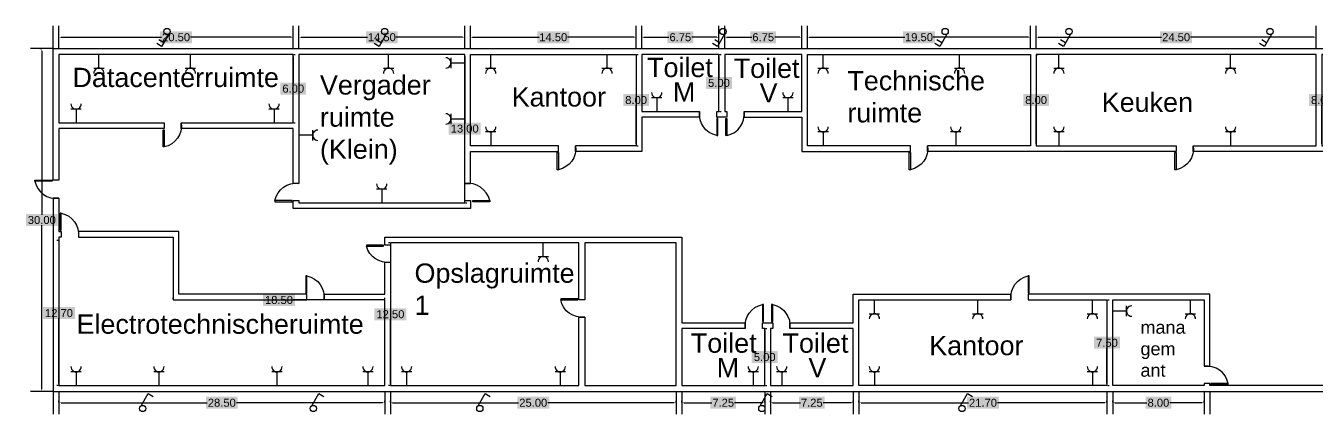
# Model space of a CAD drawing. Header units: inches. Extents: x 3 to 208, y 2 to 36.
# Drawn here: x 3 to 116, y 1.8 to 35.8 of the extents above; entities that cross this region are included whole.
import ezdxf

# ---------------------------------------------------------------- set-up
doc = ezdxf.new("R2010")
doc.units = ezdxf.units.IN
doc.header["$MEASUREMENT"] = 0
for name, color, linetype in [('deuren', 1, 'Continuous'), ('Layer1', 21, 'Continuous'), ('Layer2', 90, 'Continuous'), ('Layer3', 140, 'Continuous'), ('Layer4', 2, 'Continuous')]:
    doc.layers.add(name, color=color, linetype=linetype)
doc.styles.get("Standard").update_dxf_attribs({"font": 'arial.ttf'})
doc.dimstyles.get("Standard").update_dxf_attribs({"dimtxt": 0.7, "dimasz": 0.18, "dimexe": 0.18, "dimexo": 0.0625, "dimgap": 0.09, "dimtad": 0, "dimtih": 1, "dimtoh": 1, "dimzin": 0, "dimdsep": 46, "dimtxsty": 'Standard', "dimcen": 0.09, "dimclrt": 250, "dimadec": 0, "dimazin": 0, "dimtfac": 1, "dimtofl": 0, "dimtmove": 0, "dimatfit": 3, "dimfxl": 1, "dimtfill": 2, "dimtfillclr": 1, "dimtolj": 1, "dimtzin": 0, "dimarcsym": 0})

# ---------------------------------------------------------------- blocks, each defined once
blk = doc.blocks.new('*D57')
at = {"layer": 'Defpoints', "color": 0, "transparency": 16777216}
for p in [(5.92, 2.79), (34.42, 2.79), (34.42, 2.79)]:
    blk.add_point(p, dxfattribs=at)
at = {"layer": 'Layer2', "color": 0, "lineweight": -2, "transparency": 16777216}
for p, q in [((5.92, 2.85), (5.92, 2.97)), ((6.1, 2.79), (18.89, 2.79)), ((34.24, 2.79), (21.44, 2.79)), ((34.42, 2.85), (34.42, 2.97))]:
    blk.add_line(p, q, dxfattribs=at)
at = {"layer": 'Layer2', "color": 0, "transparency": 16777216}
for points in [[(6.1, 2.82), (6.1, 2.76), (5.92, 2.79)], [(34.24, 2.82), (34.24, 2.76), (34.42, 2.79)]]:
    blk.add_solid(points, dxfattribs=at)
at = {"layer": 'Layer2', "color": 250, "transparency": 16777216, "insert": (20.17, 2.79), "char_height": 0.7, "attachment_point": 5, "bg_fill": 1, "box_fill_scale": 1.25, "bg_fill_color": 1, "bg_fill_transparency": 0}
blk.add_mtext('\\A1;28.50', dxfattribs=at)
blk = doc.blocks.new('*D58')
at = {"layer": 'Defpoints', "color": 0, "transparency": 16777216}
for p in [(34.92, 2.79), (59.92, 2.79), (59.92, 2.79)]:
    blk.add_point(p, dxfattribs=at)
at = {"layer": 'Layer2', "color": 0, "lineweight": -2, "transparency": 16777216}
for p, q in [((34.92, 2.85), (34.92, 2.97)), ((35.1, 2.79), (46.14, 2.79)), ((59.74, 2.79), (48.69, 2.79)), ((59.92, 2.85), (59.92, 2.97))]:
    blk.add_line(p, q, dxfattribs=at)
at = {"layer": 'Layer2', "color": 0, "transparency": 16777216}
for points in [[(35.1, 2.82), (35.1, 2.76), (34.92, 2.79)], [(59.74, 2.82), (59.74, 2.76), (59.92, 2.79)]]:
    blk.add_solid(points, dxfattribs=at)
at = {"layer": 'Layer2', "color": 250, "transparency": 16777216, "insert": (47.42, 2.79), "char_height": 0.7, "attachment_point": 5, "bg_fill": 1, "box_fill_scale": 1.25, "bg_fill_color": 1, "bg_fill_transparency": 0}
blk.add_mtext('\\A1;25.00', dxfattribs=at)
blk = doc.blocks.new('*D59')
at = {"layer": 'Defpoints', "color": 0, "transparency": 16777216}
for p in [(60.42, 2.79), (67.67, 2.79), (67.67, 2.79)]:
    blk.add_point(p, dxfattribs=at)
at = {"layer": 'Layer2', "color": 0, "lineweight": -2, "transparency": 16777216}
for p, q in [((60.42, 2.85), (60.42, 2.97)), ((60.6, 2.79), (63.05, 2.79)), ((67.49, 2.79), (65.04, 2.79)), ((67.67, 2.85), (67.67, 2.97))]:
    blk.add_line(p, q, dxfattribs=at)
at = {"layer": 'Layer2', "color": 0, "transparency": 16777216}
for points in [[(60.6, 2.82), (60.6, 2.76), (60.42, 2.79)], [(67.49, 2.82), (67.49, 2.76), (67.67, 2.79)]]:
    blk.add_solid(points, dxfattribs=at)
at = {"layer": 'Layer2', "color": 250, "transparency": 16777216, "insert": (64.04, 2.79), "char_height": 0.7, "attachment_point": 5, "bg_fill": 1, "box_fill_scale": 1.25, "bg_fill_color": 1, "bg_fill_transparency": 0}
blk.add_mtext('\\A1;7.25', dxfattribs=at)
blk = doc.blocks.new('*D60')
at = {"layer": 'Defpoints', "color": 0, "transparency": 16777216}
for p in [(68.17, 2.79), (75.42, 2.79), (75.42, 2.79)]:
    blk.add_point(p, dxfattribs=at)
at = {"layer": 'Layer2', "color": 0, "lineweight": -2, "transparency": 16777216}
for p, q in [((68.17, 2.85), (68.17, 2.97)), ((68.35, 2.79), (70.8, 2.79)), ((75.24, 2.79), (72.79, 2.79)), ((75.42, 2.85), (75.42, 2.97))]:
    blk.add_line(p, q, dxfattribs=at)
at = {"layer": 'Layer2', "color": 0, "transparency": 16777216}
for points in [[(68.35, 2.82), (68.35, 2.76), (68.17, 2.79)], [(75.24, 2.82), (75.24, 2.76), (75.42, 2.79)]]:
    blk.add_solid(points, dxfattribs=at)
at = {"layer": 'Layer2', "color": 250, "transparency": 16777216, "insert": (71.79, 2.79), "char_height": 0.7, "attachment_point": 5, "bg_fill": 1, "box_fill_scale": 1.25, "bg_fill_color": 1, "bg_fill_transparency": 0}
blk.add_mtext('\\A1;7.25', dxfattribs=at)
blk = doc.blocks.new('*D61')
at = {"layer": 'Defpoints', "color": 0, "transparency": 16777216}
for p in [(75.92, 2.79), (97.62, 2.79), (97.62, 2.79)]:
    blk.add_point(p, dxfattribs=at)
at = {"layer": 'Layer2', "color": 0, "lineweight": -2, "transparency": 16777216}
for p, q in [((75.92, 2.85), (75.92, 2.97)), ((76.1, 2.79), (85.49, 2.79)), ((97.44, 2.79), (88.04, 2.79)), ((97.62, 2.85), (97.62, 2.97))]:
    blk.add_line(p, q, dxfattribs=at)
at = {"layer": 'Layer2', "color": 0, "transparency": 16777216}
for points in [[(76.1, 2.82), (76.1, 2.76), (75.92, 2.79)], [(97.44, 2.82), (97.44, 2.76), (97.62, 2.79)]]:
    blk.add_solid(points, dxfattribs=at)
at = {"layer": 'Layer2', "color": 250, "transparency": 16777216, "insert": (86.77, 2.79), "char_height": 0.7, "attachment_point": 5, "bg_fill": 1, "box_fill_scale": 1.25, "bg_fill_color": 1, "bg_fill_transparency": 0}
blk.add_mtext('\\A1;21.70', dxfattribs=at)
blk = doc.blocks.new('*D62')
at = {"layer": 'Defpoints', "color": 0, "transparency": 16777216}
for p in [(98.12, 2.79), (106.12, 2.79), (106.12, 2.79)]:
    blk.add_point(p, dxfattribs=at)
at = {"layer": 'Layer2', "color": 0, "lineweight": -2, "transparency": 16777216}
for p, q in [((98.12, 2.85), (98.12, 2.97)), ((98.3, 2.79), (101.12, 2.79)), ((105.94, 2.79), (103.12, 2.79)), ((106.12, 2.85), (106.12, 2.97))]:
    blk.add_line(p, q, dxfattribs=at)
at = {"layer": 'Layer2', "color": 0, "transparency": 16777216}
for points in [[(98.3, 2.82), (98.3, 2.76), (98.12, 2.79)], [(105.94, 2.82), (105.94, 2.76), (106.12, 2.79)]]:
    blk.add_solid(points, dxfattribs=at)
at = {"layer": 'Layer2', "color": 250, "transparency": 16777216, "insert": (102.12, 2.79), "char_height": 0.7, "attachment_point": 5, "bg_fill": 1, "box_fill_scale": 1.25, "bg_fill_color": 1, "bg_fill_transparency": 0}
blk.add_mtext('\\A1;8.00', dxfattribs=at)
blk = doc.blocks.new('*D74')
at = {"layer": 'Defpoints', "color": 0, "transparency": 16777216}
for p in [(91.42, 34.79), (91.42, 34.79), (115.92, 34.79)]:
    blk.add_point(p, dxfattribs=at)
at = {"layer": 'Layer2', "color": 0, "lineweight": -2, "transparency": 16777216}
for p, q in [((91.42, 34.85), (91.42, 34.97)), ((91.6, 34.79), (102.39, 34.79)), ((115.74, 34.79), (104.94, 34.79)), ((115.92, 34.85), (115.92, 34.97))]:
    blk.add_line(p, q, dxfattribs=at)
at = {"layer": 'Layer2', "color": 0, "transparency": 16777216}
for points in [[(91.6, 34.82), (91.6, 34.76), (91.42, 34.79)], [(115.74, 34.82), (115.74, 34.76), (115.92, 34.79)]]:
    blk.add_solid(points, dxfattribs=at)
at = {"layer": 'Layer2', "color": 250, "transparency": 16777216, "insert": (103.67, 34.79), "char_height": 0.7, "attachment_point": 5, "bg_fill": 1, "box_fill_scale": 1.25, "bg_fill_color": 1, "bg_fill_transparency": 0}
blk.add_mtext('\\A1;24.50', dxfattribs=at)
blk = doc.blocks.new('*D75')
at = {"layer": 'Defpoints', "color": 0, "transparency": 16777216}
for p in [(71.42, 34.79), (71.42, 34.79), (90.92, 34.79)]:
    blk.add_point(p, dxfattribs=at)
at = {"layer": 'Layer2', "color": 0, "lineweight": -2, "transparency": 16777216}
for p, q in [((71.42, 34.85), (71.42, 34.97)), ((71.6, 34.79), (79.93, 34.79)), ((90.74, 34.79), (82.41, 34.79)), ((90.92, 34.85), (90.92, 34.97))]:
    blk.add_line(p, q, dxfattribs=at)
at = {"layer": 'Layer2', "color": 0, "transparency": 16777216}
for points in [[(71.6, 34.82), (71.6, 34.76), (71.42, 34.79)], [(90.74, 34.82), (90.74, 34.76), (90.92, 34.79)]]:
    blk.add_solid(points, dxfattribs=at)
at = {"layer": 'Layer2', "color": 250, "transparency": 16777216, "insert": (81.17, 34.79), "char_height": 0.7, "attachment_point": 5, "bg_fill": 1, "box_fill_scale": 1.25, "bg_fill_color": 1, "bg_fill_transparency": 0}
blk.add_mtext('\\A1;19.50', dxfattribs=at)
blk = doc.blocks.new('*D76')
at = {"layer": 'Defpoints', "color": 0, "transparency": 16777216}
for p in [(64.17, 34.79), (64.17, 34.79), (70.92, 34.79)]:
    blk.add_point(p, dxfattribs=at)
at = {"layer": 'Layer2', "color": 0, "lineweight": -2, "transparency": 16777216}
for p, q in [((64.17, 34.85), (64.17, 34.97)), ((64.35, 34.79), (66.54, 34.79)), ((70.74, 34.79), (68.55, 34.79)), ((70.92, 34.85), (70.92, 34.97))]:
    blk.add_line(p, q, dxfattribs=at)
at = {"layer": 'Layer2', "color": 0, "transparency": 16777216}
for points in [[(64.35, 34.82), (64.35, 34.76), (64.17, 34.79)], [(70.74, 34.82), (70.74, 34.76), (70.92, 34.79)]]:
    blk.add_solid(points, dxfattribs=at)
at = {"layer": 'Layer2', "color": 250, "transparency": 16777216, "insert": (67.54, 34.79), "char_height": 0.7, "attachment_point": 5, "bg_fill": 1, "box_fill_scale": 1.25, "bg_fill_color": 1, "bg_fill_transparency": 0}
blk.add_mtext('\\A1;6.75', dxfattribs=at)
blk = doc.blocks.new('*D77')
at = {"layer": 'Defpoints', "color": 0, "transparency": 16777216}
for p in [(56.92, 34.79), (56.92, 34.79), (63.67, 34.79)]:
    blk.add_point(p, dxfattribs=at)
at = {"layer": 'Layer2', "color": 0, "lineweight": -2, "transparency": 16777216}
for p, q in [((56.92, 34.85), (56.92, 34.97)), ((57.1, 34.79), (59.29, 34.79)), ((63.49, 34.79), (61.3, 34.79)), ((63.67, 34.85), (63.67, 34.97))]:
    blk.add_line(p, q, dxfattribs=at)
at = {"layer": 'Layer2', "color": 0, "transparency": 16777216}
for points in [[(57.1, 34.82), (57.1, 34.76), (56.92, 34.79)], [(63.49, 34.82), (63.49, 34.76), (63.67, 34.79)]]:
    blk.add_solid(points, dxfattribs=at)
at = {"layer": 'Layer2', "color": 250, "transparency": 16777216, "insert": (60.29, 34.79), "char_height": 0.7, "attachment_point": 5, "bg_fill": 1, "box_fill_scale": 1.25, "bg_fill_color": 1, "bg_fill_transparency": 0}
blk.add_mtext('\\A1;6.75', dxfattribs=at)
blk = doc.blocks.new('*D78')
at = {"layer": 'Defpoints', "color": 0, "transparency": 16777216}
for p in [(41.92, 34.79), (41.92, 34.79), (56.42, 34.79)]:
    blk.add_point(p, dxfattribs=at)
at = {"layer": 'Layer2', "color": 0, "lineweight": -2, "transparency": 16777216}
for p, q in [((41.92, 34.85), (41.92, 34.97)), ((42.1, 34.79), (47.93, 34.79)), ((56.24, 34.79), (50.41, 34.79)), ((56.42, 34.85), (56.42, 34.97))]:
    blk.add_line(p, q, dxfattribs=at)
at = {"layer": 'Layer2', "color": 0, "transparency": 16777216}
for points in [[(42.1, 34.82), (42.1, 34.76), (41.92, 34.79)], [(56.24, 34.82), (56.24, 34.76), (56.42, 34.79)]]:
    blk.add_solid(points, dxfattribs=at)
at = {"layer": 'Layer2', "color": 250, "transparency": 16777216, "insert": (49.17, 34.79), "char_height": 0.7, "attachment_point": 5, "bg_fill": 1, "box_fill_scale": 1.25, "bg_fill_color": 1, "bg_fill_transparency": 0}
blk.add_mtext('\\A1;14.50', dxfattribs=at)
blk = doc.blocks.new('*D79')
at = {"layer": 'Defpoints', "color": 0, "transparency": 16777216}
for p in [(26.92, 34.79), (26.92, 34.79), (41.42, 34.79)]:
    blk.add_point(p, dxfattribs=at)
at = {"layer": 'Layer2', "color": 0, "lineweight": -2, "transparency": 16777216}
for p, q in [((26.92, 34.85), (26.92, 34.97)), ((27.1, 34.79), (32.93, 34.79)), ((41.24, 34.79), (35.41, 34.79)), ((41.42, 34.85), (41.42, 34.97))]:
    blk.add_line(p, q, dxfattribs=at)
at = {"layer": 'Layer2', "color": 0, "transparency": 16777216}
for points in [[(27.1, 34.82), (27.1, 34.76), (26.92, 34.79)], [(41.24, 34.82), (41.24, 34.76), (41.42, 34.79)]]:
    blk.add_solid(points, dxfattribs=at)
at = {"layer": 'Layer2', "color": 250, "transparency": 16777216, "insert": (34.17, 34.79), "char_height": 0.7, "attachment_point": 5, "bg_fill": 1, "box_fill_scale": 1.25, "bg_fill_color": 1, "bg_fill_transparency": 0}
blk.add_mtext('\\A1;14.50', dxfattribs=at)
blk = doc.blocks.new('*D80')
at = {"layer": 'Defpoints', "color": 0, "transparency": 16777216}
for p in [(5.92, 34.79), (5.92, 34.79), (26.42, 34.79)]:
    blk.add_point(p, dxfattribs=at)
at = {"layer": 'Layer2', "color": 0, "lineweight": -2, "transparency": 16777216}
for p, q in [((5.92, 34.85), (5.92, 34.97)), ((6.1, 34.79), (14.89, 34.79)), ((26.24, 34.79), (17.44, 34.79)), ((26.42, 34.85), (26.42, 34.97))]:
    blk.add_line(p, q, dxfattribs=at)
at = {"layer": 'Layer2', "color": 0, "transparency": 16777216}
for points in [[(6.1, 34.82), (6.1, 34.76), (5.92, 34.79)], [(26.24, 34.82), (26.24, 34.76), (26.42, 34.79)]]:
    blk.add_solid(points, dxfattribs=at)
at = {"layer": 'Layer2', "color": 250, "transparency": 16777216, "insert": (16.17, 34.79), "char_height": 0.7, "attachment_point": 5, "bg_fill": 1, "box_fill_scale": 1.25, "bg_fill_color": 1, "bg_fill_transparency": 0}
blk.add_mtext('\\A1;20.50', dxfattribs=at)
blk = doc.blocks.new('*D81')
at = {"layer": 'Defpoints', "color": 0, "transparency": 16777216}
for p in [(4.42, 33.79), (4.42, 33.79), (4.42, 3.79)]:
    blk.add_point(p, dxfattribs=at)
at = {"layer": 'Layer2', "color": 0, "lineweight": -2, "transparency": 16777216}
for p, q in [((4.36, 33.79), (4.24, 33.79)), ((4.42, 33.61), (4.42, 19.24)), ((4.42, 3.97), (4.42, 18.34)), ((4.36, 3.79), (4.24, 3.79))]:
    blk.add_line(p, q, dxfattribs=at)
at = {"layer": 'Layer2', "color": 0, "transparency": 16777216}
for points in [[(4.39, 33.61), (4.45, 33.61), (4.42, 33.79)], [(4.39, 3.97), (4.45, 3.97), (4.42, 3.79)]]:
    blk.add_solid(points, dxfattribs=at)
at = {"layer": 'Layer2', "color": 250, "transparency": 16777216, "insert": (4.42, 18.79), "char_height": 0.7, "attachment_point": 5, "bg_fill": 1, "box_fill_scale": 1.25, "bg_fill_color": 1, "bg_fill_transparency": 0}
blk.add_mtext('\\A1;30.00', dxfattribs=at)
blk = doc.blocks.new('*D43')
at = {"layer": 'Defpoints', "color": 0, "transparency": 16777216}
for p in [(5.92, 16.99), (5.92, 16.99), (5.92, 4.29)]:
    blk.add_point(p, dxfattribs=at)
at = {"layer": 'Layer2', "color": 0, "lineweight": -2, "transparency": 16777216}
for p, q in [((5.86, 16.99), (5.74, 16.99)), ((5.92, 16.81), (5.92, 11.09)), ((5.92, 4.47), (5.92, 10.19)), ((5.86, 4.29), (5.74, 4.29))]:
    blk.add_line(p, q, dxfattribs=at)
at = {"layer": 'Layer2', "color": 0, "transparency": 16777216}
for points in [[(5.89, 16.81), (5.95, 16.81), (5.92, 16.99)], [(5.89, 4.47), (5.95, 4.47), (5.92, 4.29)]]:
    blk.add_solid(points, dxfattribs=at)
at = {"layer": 'Layer2', "color": 250, "transparency": 16777216, "insert": (5.92, 10.64), "char_height": 0.7, "attachment_point": 5, "bg_fill": 1, "box_fill_scale": 1.25, "bg_fill_color": 1, "bg_fill_transparency": 0}
blk.add_mtext('\\A1;12.70', dxfattribs=at)
blk = doc.blocks.new('*D44')
at = {"layer": 'Defpoints', "color": 0, "transparency": 16777216}
for p in [(26.42, 33.29), (26.42, 33.29), (26.42, 27.29)]:
    blk.add_point(p, dxfattribs=at)
at = {"layer": 'Layer2', "color": 0, "lineweight": -2, "transparency": 16777216}
for p, q in [((26.42, 33.11), (26.42, 30.74)), ((26.48, 33.29), (26.6, 33.29)), ((26.42, 27.47), (26.42, 29.84)), ((26.48, 27.29), (26.6, 27.29))]:
    blk.add_line(p, q, dxfattribs=at)
at = {"layer": 'Layer2', "color": 0, "transparency": 16777216}
for points in [[(26.39, 33.11), (26.45, 33.11), (26.42, 33.29)], [(26.39, 27.47), (26.45, 27.47), (26.42, 27.29)]]:
    blk.add_solid(points, dxfattribs=at)
at = {"layer": 'Layer2', "color": 250, "transparency": 16777216, "insert": (26.42, 30.29), "char_height": 0.7, "attachment_point": 5, "bg_fill": 1, "box_fill_scale": 1.25, "bg_fill_color": 1, "bg_fill_transparency": 0}
blk.add_mtext('\\A1;6.00', dxfattribs=at)
blk = doc.blocks.new('*D45')
at = {"layer": 'Defpoints', "color": 0, "transparency": 16777216}
for p in [(41.42, 33.29), (41.42, 20.29), (41.42, 20.29)]:
    blk.add_point(p, dxfattribs=at)
at = {"layer": 'Layer2', "color": 0, "lineweight": -2, "transparency": 16777216}
for p, q in [((41.36, 33.29), (41.24, 33.29)), ((41.42, 33.11), (41.42, 27.24)), ((41.42, 20.47), (41.42, 26.34)), ((41.48, 20.29), (41.6, 20.29))]:
    blk.add_line(p, q, dxfattribs=at)
at = {"layer": 'Layer2', "color": 0, "transparency": 16777216}
for points in [[(41.39, 33.11), (41.45, 33.11), (41.42, 33.29)], [(41.39, 20.47), (41.45, 20.47), (41.42, 20.29)]]:
    blk.add_solid(points, dxfattribs=at)
at = {"layer": 'Layer2', "color": 250, "transparency": 16777216, "insert": (41.42, 26.79), "char_height": 0.7, "attachment_point": 5, "bg_fill": 1, "box_fill_scale": 1.25, "bg_fill_color": 1, "bg_fill_transparency": 0}
blk.add_mtext('\\A1;13.00', dxfattribs=at)
blk = doc.blocks.new('*D46')
at = {"layer": 'Defpoints', "color": 0, "transparency": 16777216}
for p in [(56.42, 33.29), (56.42, 25.29), (56.42, 25.29)]:
    blk.add_point(p, dxfattribs=at)
at = {"layer": 'Layer2', "color": 0, "lineweight": -2, "transparency": 16777216}
for p, q in [((56.42, 33.11), (56.42, 29.74)), ((56.48, 33.29), (56.6, 33.29)), ((56.42, 25.47), (56.42, 28.84)), ((56.48, 25.29), (56.6, 25.29))]:
    blk.add_line(p, q, dxfattribs=at)
at = {"layer": 'Layer2', "color": 0, "transparency": 16777216}
for points in [[(56.39, 33.11), (56.45, 33.11), (56.42, 33.29)], [(56.39, 25.47), (56.45, 25.47), (56.42, 25.29)]]:
    blk.add_solid(points, dxfattribs=at)
at = {"layer": 'Layer2', "color": 250, "transparency": 16777216, "insert": (56.42, 29.29), "char_height": 0.7, "attachment_point": 5, "bg_fill": 1, "box_fill_scale": 1.25, "bg_fill_color": 1, "bg_fill_transparency": 0}
blk.add_mtext('\\A1;8.00', dxfattribs=at)
blk = doc.blocks.new('*D47')
at = {"layer": 'Defpoints', "color": 0, "transparency": 16777216}
for p in [(63.67, 33.29), (63.67, 28.29), (63.67, 28.29)]:
    blk.add_point(p, dxfattribs=at)
at = {"layer": 'Layer2', "color": 0, "lineweight": -2, "transparency": 16777216}
for p, q in [((63.67, 33.11), (63.67, 31.24)), ((63.73, 33.29), (63.85, 33.29)), ((63.67, 28.47), (63.67, 30.34)), ((63.73, 28.29), (63.85, 28.29))]:
    blk.add_line(p, q, dxfattribs=at)
at = {"layer": 'Layer2', "color": 0, "transparency": 16777216}
for points in [[(63.64, 33.11), (63.7, 33.11), (63.67, 33.29)], [(63.64, 28.47), (63.7, 28.47), (63.67, 28.29)]]:
    blk.add_solid(points, dxfattribs=at)
at = {"layer": 'Layer2', "color": 250, "transparency": 16777216, "insert": (63.67, 30.79), "char_height": 0.7, "attachment_point": 5, "bg_fill": 1, "box_fill_scale": 1.25, "bg_fill_color": 1, "bg_fill_transparency": 0}
blk.add_mtext('\\A1;5.00', dxfattribs=at)
blk = doc.blocks.new('*D48')
at = {"layer": 'Defpoints', "color": 0, "transparency": 16777216}
for p in [(15.92, 11.79), (34.42, 11.79), (34.42, 11.79)]:
    blk.add_point(p, dxfattribs=at)
at = {"layer": 'Layer2', "color": 0, "lineweight": -2, "transparency": 16777216}
for p, q in [((15.92, 11.85), (15.92, 11.97)), ((16.1, 11.79), (23.93, 11.79)), ((34.24, 11.79), (26.41, 11.79)), ((34.42, 11.85), (34.42, 11.97))]:
    blk.add_line(p, q, dxfattribs=at)
at = {"layer": 'Layer2', "color": 0, "transparency": 16777216}
for points in [[(16.1, 11.82), (16.1, 11.76), (15.92, 11.79)], [(34.24, 11.82), (34.24, 11.76), (34.42, 11.79)]]:
    blk.add_solid(points, dxfattribs=at)
at = {"layer": 'Layer2', "color": 250, "transparency": 16777216, "insert": (25.17, 11.79), "char_height": 0.7, "attachment_point": 5, "bg_fill": 1, "box_fill_scale": 1.25, "bg_fill_color": 1, "bg_fill_transparency": 0}
blk.add_mtext('\\A1;18.50', dxfattribs=at)
blk = doc.blocks.new('*D49')
at = {"layer": 'Defpoints', "color": 0, "transparency": 16777216}
for p in [(34.92, 16.79), (34.92, 16.79), (34.92, 4.29)]:
    blk.add_point(p, dxfattribs=at)
at = {"layer": 'Layer2', "color": 0, "lineweight": -2, "transparency": 16777216}
for p, q in [((34.86, 16.79), (34.74, 16.79)), ((34.92, 16.61), (34.92, 10.99)), ((34.92, 4.47), (34.92, 10.09)), ((34.86, 4.29), (34.74, 4.29))]:
    blk.add_line(p, q, dxfattribs=at)
at = {"layer": 'Layer2', "color": 0, "transparency": 16777216}
for points in [[(34.89, 16.61), (34.95, 16.61), (34.92, 16.79)], [(34.89, 4.47), (34.95, 4.47), (34.92, 4.29)]]:
    blk.add_solid(points, dxfattribs=at)
at = {"layer": 'Layer2', "color": 250, "transparency": 16777216, "insert": (34.92, 10.54), "char_height": 0.7, "attachment_point": 5, "bg_fill": 1, "box_fill_scale": 1.25, "bg_fill_color": 1, "bg_fill_transparency": 0}
blk.add_mtext('\\A1;12.50', dxfattribs=at)
blk = doc.blocks.new('*D50')
at = {"layer": 'Defpoints', "color": 0, "transparency": 16777216}
for p in [(67.67, 9.29), (67.67, 9.29), (67.67, 4.29)]:
    blk.add_point(p, dxfattribs=at)
at = {"layer": 'Layer2', "color": 0, "lineweight": -2, "transparency": 16777216}
for p, q in [((67.67, 9.11), (67.67, 7.24)), ((67.73, 9.29), (67.85, 9.29)), ((67.67, 4.47), (67.67, 6.34)), ((67.73, 4.29), (67.85, 4.29))]:
    blk.add_line(p, q, dxfattribs=at)
at = {"layer": 'Layer2', "color": 0, "transparency": 16777216}
for points in [[(67.64, 9.11), (67.7, 9.11), (67.67, 9.29)], [(67.64, 4.47), (67.7, 4.47), (67.67, 4.29)]]:
    blk.add_solid(points, dxfattribs=at)
at = {"layer": 'Layer2', "color": 250, "transparency": 16777216, "insert": (67.67, 6.79), "char_height": 0.7, "attachment_point": 5, "bg_fill": 1, "box_fill_scale": 1.25, "bg_fill_color": 1, "bg_fill_transparency": 0}
blk.add_mtext('\\A1;5.00', dxfattribs=at)
blk = doc.blocks.new('*D51')
at = {"layer": 'Defpoints', "color": 0, "transparency": 16777216}
for p in [(91.42, 33.29), (91.42, 33.29), (91.42, 25.29)]:
    blk.add_point(p, dxfattribs=at)
at = {"layer": 'Layer2', "color": 0, "lineweight": -2, "transparency": 16777216}
for p, q in [((91.42, 33.11), (91.42, 29.74)), ((91.48, 33.29), (91.6, 33.29)), ((91.42, 25.47), (91.42, 28.84)), ((91.48, 25.29), (91.6, 25.29))]:
    blk.add_line(p, q, dxfattribs=at)
at = {"layer": 'Layer2', "color": 0, "transparency": 16777216}
for points in [[(91.39, 33.11), (91.45, 33.11), (91.42, 33.29)], [(91.39, 25.47), (91.45, 25.47), (91.42, 25.29)]]:
    blk.add_solid(points, dxfattribs=at)
at = {"layer": 'Layer2', "color": 250, "transparency": 16777216, "insert": (91.42, 29.29), "char_height": 0.7, "attachment_point": 5, "bg_fill": 1, "box_fill_scale": 1.25, "bg_fill_color": 1, "bg_fill_transparency": 0}
blk.add_mtext('\\A1;8.00', dxfattribs=at)
blk = doc.blocks.new('*D52')
at = {"layer": 'Defpoints', "color": 0, "transparency": 16777216}
for p in [(116.42, 33.29), (116.42, 33.29), (116.42, 25.29)]:
    blk.add_point(p, dxfattribs=at)
at = {"layer": 'Layer2', "color": 0, "lineweight": -2, "transparency": 16777216}
for p, q in [((116.42, 33.11), (116.42, 29.74)), ((116.48, 33.29), (116.6, 33.29)), ((116.42, 25.47), (116.42, 28.84)), ((116.48, 25.29), (116.6, 25.29))]:
    blk.add_line(p, q, dxfattribs=at)
at = {"layer": 'Layer2', "color": 0, "transparency": 16777216}
for points in [[(116.39, 33.11), (116.45, 33.11), (116.42, 33.29)], [(116.39, 25.47), (116.45, 25.47), (116.42, 25.29)]]:
    blk.add_solid(points, dxfattribs=at)
at = {"layer": 'Layer2', "color": 250, "transparency": 16777216, "insert": (116.42, 29.29), "char_height": 0.7, "attachment_point": 5, "bg_fill": 1, "box_fill_scale": 1.25, "bg_fill_color": 1, "bg_fill_transparency": 0}
blk.add_mtext('\\A1;8.00', dxfattribs=at)
blk = doc.blocks.new('*D53')
at = {"layer": 'Defpoints', "color": 0, "transparency": 16777216}
for p in [(97.62, 11.79), (97.62, 11.79), (97.62, 4.29)]:
    blk.add_point(p, dxfattribs=at)
at = {"layer": 'Layer2', "color": 0, "lineweight": -2, "transparency": 16777216}
for p, q in [((97.62, 11.61), (97.62, 8.49)), ((97.68, 11.79), (97.8, 11.79)), ((97.62, 4.47), (97.62, 7.59)), ((97.68, 4.29), (97.8, 4.29))]:
    blk.add_line(p, q, dxfattribs=at)
at = {"layer": 'Layer2', "color": 0, "transparency": 16777216}
for points in [[(97.59, 11.61), (97.65, 11.61), (97.62, 11.79)], [(97.59, 4.47), (97.65, 4.47), (97.62, 4.29)]]:
    blk.add_solid(points, dxfattribs=at)
at = {"layer": 'Layer2', "color": 250, "transparency": 16777216, "insert": (97.62, 8.04), "char_height": 0.7, "attachment_point": 5, "bg_fill": 1, "box_fill_scale": 1.25, "bg_fill_color": 1, "bg_fill_transparency": 0}
blk.add_mtext('\\A1;7.50', dxfattribs=at)

msp = doc.modelspace()

# ---------------------------------------------------------------- linework, layer by layer
for p, q in [((5.419, 33.792), (5.419, 35.792)), ((5.919, 33.792), (5.919, 35.792)), ((26.419, 33.792), (26.419, 35.792)), ((26.919, 33.792), (26.919, 35.792)), ((41.419, 33.792), (41.419, 35.792)), ((41.919, 33.792), (41.919, 35.792)), ((56.419, 33.792), (56.419, 35.792)), ((56.919, 33.792), (56.919, 35.792)), ((63.669, 33.792), (63.669, 35.792)), ((64.169, 33.792), (64.169, 35.792)), ((70.919, 33.792), (70.919, 35.792)), ((71.419, 33.792), (71.419, 35.792)), ((90.919, 33.792), (90.919, 35.792)), ((91.419, 33.792), (91.419, 35.792)), ((115.919, 33.792), (115.919, 35.792)), ((5.419, 33.792), (3.419, 33.792)), ((5.419, 3.792), (3.419, 3.792)), ((5.419, 3.792), (5.419, 1.792)), ((5.919, 3.792), (5.919, 1.792)), ((34.419, 3.792), (34.419, 1.792)), ((34.919, 3.792), (34.919, 1.792)), ((59.919, 3.792), (59.919, 1.792)), ((60.419, 3.792), (60.419, 1.792)), ((67.669, 3.792), (67.669, 1.792)), ((68.169, 3.792), (68.169, 1.792)), ((75.419, 3.792), (75.419, 1.792)), ((75.919, 3.792), (75.919, 1.792)), ((97.619, 3.792), (97.619, 1.792)), ((98.119, 3.792), (98.119, 1.792)), ((106.119, 3.792), (106.119, 1.792)), ((106.619, 3.792), (106.619, 1.792))]:
    msp.add_line(p, q)
at = {"lineweight": 30}
for points in [[(5.919, 33.292), (5.919, 27.292), (15.124, 27.292), (15.124, 26.792), (5.919, 26.792), (5.919, 22.292), (5.419, 22.292), (5.419, 33.792), (205.419, 33.792), (205.419, 22.792), (204.919, 22.792), (204.919, 27.792), (199.369, 27.792), (199.369, 28.292, -0.3954475), (197.869, 26.192), (197.869, 27.692), (197.769, 27.692), (197.769, 26.192), (197.869, 26.192)], [(105.169, 25.292), (115.919, 25.292), (115.919, 33.292), (109.419, 33.292), (108.919, 33.292), (105.919, 33.292), (95.419, 33.292), (91.419, 33.292), (91.419, 25.292), (103.669, 25.292), (103.669, 24.792), (91.419, 24.792), (81.919, 24.792), (81.919, 25.292, -0.3954475), (80.419, 23.192)], [(117.719, 23.192, 0.3954475), (119.219, 25.292), (121.619, 25.292), (123.419, 25.292), (128.719, 25.292), (130.219, 25.292), (130.419, 25.292), (130.419, 33.292), (123.419, 33.292), (119.419, 33.292), (116.419, 33.292), (116.419, 25.292), (117.719, 25.292), (117.719, 24.792), (116.419, 24.792), (115.919, 24.792), (105.169, 24.792), (105.169, 25.292, -0.3954475), (103.669, 23.192)], [(6.119, 19.392, -0.3954475), (7.619, 17.292), (15.919, 17.292), (15.919, 11.792), (16.419, 11.792), (19.419, 11.792), (25.219, 11.792), (27.619, 11.792), (27.619, 12.292), (25.219, 12.292), (19.419, 12.292), (16.419, 12.292), (16.419, 17.792), (7.619, 17.792), (7.619, 17.292)], [(51.919, 10.292), (51.919, 4.292), (59.919, 4.292), (59.919, 9.792), (59.919, 16.792), (51.919, 16.792), (51.919, 11.792), (51.419, 11.792), (51.419, 16.792), (34.919, 16.792), (34.919, 16.592), (34.419, 16.592), (34.419, 17.292), (34.919, 17.292), (51.419, 17.292), (51.919, 17.292), (59.919, 17.292), (60.419, 17.292), (60.419, 9.792), (65.969, 9.792), (65.969, 9.292, -0.3954475), (67.469, 11.392), (67.469, 9.892), (67.569, 9.892), (67.569, 11.392), (67.469, 11.392)], [(27.619, 13.892, -0.3954475), (29.119, 11.792), (29.119, 12.292), (34.419, 12.292), (34.419, 15.092), (34.919, 15.092, -0.3757351), (32.819, 16.492)], [(68.369, 11.392, -0.3954475), (69.869, 9.292), (69.869, 9.792), (75.419, 9.792), (75.419, 12.292), (76.119, 12.292), (89.219, 12.292), (89.219, 11.792, -0.3954475), (90.719, 13.892), (90.719, 12.392), (90.819, 12.392), (90.819, 13.892), (90.719, 13.892)], [(108.219, 4.492), (106.719, 4.492), (106.719, 4.392), (108.219, 4.392), (108.219, 4.492, 0.3954475), (106.119, 5.992), (106.619, 5.992), (106.619, 12.292), (100.619, 12.292), (99.119, 12.292), (90.719, 12.292), (90.719, 11.792), (97.619, 11.792), (97.619, 4.292), (75.919, 4.292), (75.919, 11.792), (76.119, 11.792), (83.419, 11.792), (89.219, 11.792)]]:
    msp.add_lwpolyline(points, format="xyb", dxfattribs=at)
for points in [[(16.624, 27.292), (26.419, 27.292), (26.419, 33.292), (21.919, 33.292), (12.919, 33.292), (5.919, 33.292), (5.919, 27.292)], [(41.419, 21.992), (41.419, 33.292), (26.919, 33.292), (26.919, 24.792), (26.919, 21.992)], [(63.669, 33.292), (59.919, 33.292), (56.919, 33.292), (56.919, 28.292), (61.969, 28.292)], [(65.869, 28.292), (70.919, 28.292), (70.919, 33.292), (65.919, 33.292), (64.169, 33.292)], [(5.919, 20.692), (5.919, 17.792), (6.119, 17.792), (6.119, 17.292), (5.919, 17.292), (5.919, 16.992), (5.919, 15.492), (5.919, 14.792), (5.919, 14.292), (5.919, 4.292), (12.919, 4.292), (13.419, 4.292), (15.919, 4.292), (19.919, 4.292), (34.419, 4.292), (34.419, 11.792), (29.119, 11.792)]]:
    msp.add_lwpolyline(points)
for points in [[(43.619, 20.492), (43.619, 20.392), (42.119, 20.392), (42.119, 20.492), (43.619, 20.492, 0.3781045), (41.419, 21.992), (41.919, 21.992), (41.919, 24.792), (47.219, 24.792), (49.619, 24.792), (49.619, 25.292), (47.219, 25.292), (41.919, 25.292), (41.919, 33.292), (56.419, 33.292), (56.419, 25.292), (51.119, 25.292)], [(64.369, 26.192), (64.269, 26.192), (64.269, 27.692), (64.369, 27.692), (64.369, 26.192, 0.3954475), (65.869, 28.292), (65.869, 27.792), (70.919, 27.792), (70.919, 24.792), (71.419, 24.792), (80.419, 24.792), (80.419, 25.292), (71.419, 25.292), (71.419, 27.792), (71.419, 33.292), (90.919, 33.292), (90.919, 25.292), (81.919, 25.292)], [(63.469, 26.192, -0.3954475), (61.969, 28.292), (61.969, 27.792), (56.919, 27.792), (56.919, 24.792), (51.119, 24.792), (51.119, 25.292, -0.3954475), (49.619, 23.192)], [(24.819, 20.492, -0.3954475), (26.919, 21.992), (26.419, 21.992), (26.419, 26.792), (16.624, 26.792), (16.624, 27.292, -0.3954475), (15.124, 25.192)], [(3.819, 22.192, 0.3954475), (5.919, 20.692), (5.419, 20.692), (5.419, 16.992), (5.419, 15.492), (5.419, 3.792), (163.217, 3.792), (193.217, 3.792), (205.419, 3.792), (205.419, 21.292), (204.919, 21.292, 0.3954475), (207.019, 22.792)], [(34.919, 15.092), (34.919, 12.292), (34.919, 4.292), (51.419, 4.292), (51.419, 10.292), (51.919, 10.292, -0.3954475), (49.819, 11.792)]]:
    msp.add_lwpolyline(points, format="xyb")
for points in [[(64.169, 33.292), (64.169, 28.292), (64.369, 28.292), (64.369, 27.792), (63.469, 27.792), (63.469, 28.292), (63.669, 28.292), (63.669, 33.292)], [(63.569, 26.192), (63.569, 27.692), (63.469, 27.692), (63.469, 26.192), (63.569, 26.192)], [(15.124, 26.692), (15.124, 25.192), (15.024, 25.192), (15.024, 26.692), (15.124, 26.692)], [(49.619, 24.692), (49.619, 23.192), (49.519, 23.192), (49.519, 24.692), (49.619, 24.692)], [(80.419, 24.692), (80.419, 23.192), (80.319, 23.192), (80.319, 24.692), (80.419, 24.692)], [(103.669, 24.692), (103.669, 23.192), (103.569, 23.192), (103.569, 24.692), (103.669, 24.692)], [(5.319, 22.192), (3.819, 22.192), (3.819, 22.292), (5.319, 22.292), (5.319, 22.192)], [(26.319, 20.492), (24.819, 20.492), (24.819, 20.392), (26.319, 20.392), (26.319, 20.492)], [(6.019, 19.392), (6.019, 17.892), (6.119, 17.892), (6.119, 19.392), (6.019, 19.392)], [(34.319, 16.592), (32.819, 16.592), (32.819, 16.492), (34.319, 16.492), (34.319, 16.592)], [(27.519, 13.892), (27.519, 12.392), (27.619, 12.392), (27.619, 13.892), (27.519, 13.892)], [(51.319, 11.892), (49.819, 11.892), (49.819, 11.792), (51.319, 11.792), (51.319, 11.892)], [(68.269, 11.392), (68.269, 9.892), (68.369, 9.892), (68.369, 11.392), (68.269, 11.392)], [(124.318, 4.292), (106.619, 4.292), (106.619, 4.492), (106.119, 4.492), (106.119, 4.292), (98.119, 4.292), (98.119, 11.792), (99.119, 11.792), (100.619, 11.792), (106.119, 11.792), (106.119, 5.992)], [(65.969, 9.292), (60.419, 9.292), (60.419, 4.292), (67.669, 4.292)], [(67.669, 4.292), (67.669, 9.292), (67.469, 9.292), (67.469, 9.792), (68.369, 9.792), (68.369, 9.292), (68.169, 9.292), (68.169, 4.292)], [(68.169, 4.292), (75.419, 4.292), (75.419, 9.292), (69.869, 9.292)]]:
    msp.add_lwpolyline(points, dxfattribs=at)
msp.add_lwpolyline([(26.419, 19.792), (26.419, 20.492), (26.919, 20.492), (26.919, 20.292), (41.419, 20.292), (41.419, 20.492), (41.919, 20.492), (41.919, 19.792)], close=True)
at = {"layer": 'deuren'}
for p, q in [((63.729, 34.308), (63.296, 34.558)), ((93.995, 34.308), (93.562, 34.558)), ((111.59, 34.308), (111.157, 34.558))]:
    msp.add_line(p, q, dxfattribs=at)
for points in [[(64.161, 35.056), (63.547, 33.993), (63.114, 34.243)], [(94.427, 35.056), (93.813, 33.993), (93.38, 34.243)], [(112.021, 35.056), (111.408, 33.993), (110.975, 34.243)], [(67.287, 2.528), (67.901, 3.591), (68.334, 3.341)]]:
    msp.add_lwpolyline(points, dxfattribs=at)
for centre in [(64.025, 35.292), (94.29, 35.292), (111.885, 35.292), (67.423, 2.292)]:
    msp.add_circle(centre, 0.273, dxfattribs=at)
at = {"layer": 'Layer2'}
for p, q in [((43.699, 32.088), (43.699, 33.292)), ((72.786, 32.088), (72.786, 33.292)), ((108.441, 32.088), (108.441, 33.292)), ((40.215, 32.542), (41.419, 32.542)), ((58.223, 29.496), (58.223, 28.292)), ((69.699, 29.496), (69.699, 28.292)), ((7.422, 28.496), (7.422, 27.292)), ((24.738, 28.496), (24.738, 27.292)), ((40.215, 27.642), (41.419, 27.642)), ((28.123, 26.212), (26.919, 26.212)), ((43.699, 26.496), (43.699, 25.292)), ((72.786, 26.496), (72.786, 25.292)), ((93.419, 26.496), (93.419, 25.292)), ((77.273, 10.588), (77.273, 11.792)), ((86.319, 10.588), (86.319, 11.792)), ((96.345, 10.588), (96.345, 11.792)), ((104.917, 10.588), (104.917, 11.792)), ((99.323, 10.82), (98.119, 10.82)), ((7.422, 5.496), (7.422, 4.292)), ((32.958, 5.496), (32.958, 4.292)), ((36.334, 5.496), (36.334, 4.292)), ((49.788, 5.496), (49.788, 4.292)), ((66.669, 5.496), (66.669, 4.292)), ((66.669, 5.496), (66.669, 4.292)), ((69.169, 5.496), (69.169, 4.292)), ((69.169, 5.496), (69.169, 4.292)), ((96.345, 5.496), (96.345, 4.292)), ((5.419, 3.792), (5.419, 1.792))]:
    msp.add_line(p, q, dxfattribs=at)
for points in [[(40.215, 32.994), (40.215, 32.542), (40.215, 32.09)], [(43.247, 32.088), (43.699, 32.088), (44.152, 32.088)], [(72.334, 32.088), (72.786, 32.088), (73.239, 32.088)], [(107.989, 32.088), (108.441, 32.088), (108.894, 32.088)], [(58.675, 29.496), (58.223, 29.496), (57.77, 29.496)], [(70.152, 29.496), (69.699, 29.496), (69.247, 29.496)], [(7.874, 28.496), (7.422, 28.496), (6.97, 28.496)], [(25.191, 28.496), (24.738, 28.496), (24.286, 28.496)], [(40.215, 28.094), (40.215, 27.642), (40.215, 27.19)], [(28.123, 25.76), (28.123, 26.212), (28.123, 26.664)], [(44.152, 26.496), (43.699, 26.496), (43.247, 26.496)], [(73.239, 26.496), (72.786, 26.496), (72.334, 26.496)], [(93.872, 26.496), (93.419, 26.496), (92.967, 26.496)], [(76.821, 10.588), (77.273, 10.588), (77.726, 10.588)], [(85.867, 10.588), (86.319, 10.588), (86.772, 10.588)], [(95.892, 10.588), (96.345, 10.588), (96.797, 10.588)], [(99.323, 10.367), (99.323, 10.82), (99.323, 11.272)], [(104.464, 10.588), (104.917, 10.588), (105.369, 10.588)], [(7.874, 5.496), (7.422, 5.496), (6.97, 5.496)], [(33.411, 5.496), (32.958, 5.496), (32.506, 5.496)], [(36.786, 5.496), (36.334, 5.496), (35.881, 5.496)], [(50.24, 5.496), (49.788, 5.496), (49.335, 5.496)], [(67.122, 5.496), (66.669, 5.496), (66.217, 5.496)], [(67.122, 5.496), (66.669, 5.496), (66.217, 5.496)], [(69.622, 5.496), (69.169, 5.496), (68.717, 5.496)], [(69.622, 5.496), (69.169, 5.496), (68.717, 5.496)], [(96.797, 5.496), (96.345, 5.496), (95.892, 5.496)]]:
    msp.add_lwpolyline(points, dxfattribs=at)
for centre, start, end in [((39.763, 32.542), 269.12753, 90.87247), ((43.699, 31.636), 359.12753, 180.87247), ((72.786, 31.636), 359.12753, 180.87247), ((108.441, 31.636), 359.12753, 180.87247), ((58.223, 29.948), 179.12753, 0.87247), ((69.699, 29.948), 179.12753, 0.87247), ((7.422, 28.948), 179.12753, 0.87247), ((24.738, 28.948), 179.12753, 0.87247), ((39.763, 27.642), 269.12753, 90.87247), ((28.575, 26.212), 89.12753, 270.87247), ((43.699, 26.948), 179.12753, 0.87247), ((72.786, 26.948), 179.12753, 0.87247), ((93.419, 26.948), 179.12753, 0.87247), ((77.273, 10.136), 359.12753, 180.87247), ((86.319, 10.136), 359.12753, 180.87247), ((96.345, 10.136), 359.12753, 180.87247), ((99.775, 10.82), 89.12753, 270.87247), ((104.917, 10.136), 359.12753, 180.87247), ((7.422, 5.948), 179.12753, 0.87247), ((32.958, 5.948), 179.12753, 0.87247), ((36.334, 5.948), 179.12753, 0.87247), ((49.788, 5.948), 179.12753, 0.87247), ((66.669, 5.948), 179.12753, 0.87247), ((66.669, 5.948), 179.12753, 0.87247), ((69.169, 5.948), 179.12753, 0.87247), ((69.169, 5.948), 179.12753, 0.87247), ((96.345, 5.948), 179.12753, 0.87247)]:
    msp.add_arc(centre, 0.452, start, end, dxfattribs=at)
at = {"layer": 'Layer3'}
for p, q in [((15.087, 34.308), (14.654, 34.558)), ((34.115, 34.308), (33.682, 34.558)), ((83.164, 34.308), (82.731, 34.558))]:
    msp.add_line(p, q, dxfattribs=at)
for points in [[(15.519, 35.056), (14.905, 33.993), (14.472, 34.243)], [(34.546, 35.056), (33.932, 33.993), (33.499, 34.243)], [(83.596, 35.056), (82.982, 33.993), (82.549, 34.243)], [(13.113, 2.528), (13.727, 3.591), (14.16, 3.341)], [(28.046, 2.528), (28.659, 3.591), (29.092, 3.341)], [(42.612, 2.528), (43.226, 3.591), (43.659, 3.341)], [(84.805, 2.528), (85.419, 3.591), (85.852, 3.341)]]:
    msp.add_lwpolyline(points, dxfattribs=at)
for centre in [(15.382, 35.292), (34.41, 35.292), (83.459, 35.292), (13.249, 2.292), (28.182, 2.292), (42.748, 2.292), (84.942, 2.292)]:
    msp.add_circle(centre, 0.273, dxfattribs=at)
at = {"layer": 'Layer4'}
for p, q in [((9.419, 32.088), (9.419, 33.292)), ((17.419, 32.088), (17.419, 33.292)), ((34.765, 32.088), (34.765, 33.292)), ((53.881, 32.088), (53.881, 33.292)), ((84.719, 32.088), (84.719, 33.292)), ((93.419, 32.088), (93.419, 33.292)), ((84.388, 26.496), (84.388, 25.292)), ((108.441, 26.496), (108.441, 25.292)), ((34.169, 21.496), (34.169, 20.292)), ((48.295, 15.588), (48.295, 16.792)), ((14.669, 5.496), (14.669, 4.292)), ((24.996, 5.496), (24.996, 4.292)), ((77.273, 5.496), (77.273, 4.292))]:
    msp.add_line(p, q, dxfattribs=at)
for points in [[(8.967, 32.088), (9.419, 32.088), (9.872, 32.088)], [(16.967, 32.088), (17.419, 32.088), (17.872, 32.088)], [(34.313, 32.088), (34.765, 32.088), (35.218, 32.088)], [(53.429, 32.088), (53.881, 32.088), (54.334, 32.088)], [(84.267, 32.088), (84.719, 32.088), (85.171, 32.088)], [(92.967, 32.088), (93.419, 32.088), (93.872, 32.088)], [(84.84, 26.496), (84.388, 26.496), (83.936, 26.496)], [(108.894, 26.496), (108.441, 26.496), (107.989, 26.496)], [(34.622, 21.496), (34.169, 21.496), (33.717, 21.496)], [(47.843, 15.588), (48.295, 15.588), (48.747, 15.588)], [(15.122, 5.496), (14.669, 5.496), (14.217, 5.496)], [(25.448, 5.496), (24.996, 5.496), (24.543, 5.496)], [(77.726, 5.496), (77.273, 5.496), (76.821, 5.496)]]:
    msp.add_lwpolyline(points, dxfattribs=at)
for centre, start, end in [((9.419, 31.636), 359.12753, 180.87247), ((17.419, 31.636), 359.12753, 180.87247), ((34.765, 31.636), 359.12753, 180.87247), ((53.881, 31.636), 359.12753, 180.87247), ((84.719, 31.636), 359.12753, 180.87247), ((93.419, 31.636), 359.12753, 180.87247), ((84.388, 26.948), 179.12753, 0.87247), ((108.441, 26.948), 179.12753, 0.87247), ((34.169, 21.948), 179.12753, 0.87247), ((48.295, 15.136), 359.12753, 180.87247), ((14.669, 5.948), 179.12753, 0.87247), ((24.996, 5.948), 179.12753, 0.87247), ((77.273, 5.948), 179.12753, 0.87247)]:
    msp.add_arc(centre, 0.452, start, end, dxfattribs=at)

# ---------------------------------------------------------------- texts
at = {"layer": 'Layer1', "lineweight": 30, "attachment_point": 1}
for s, insert, char_height in [('Toilet', (57.378, 32.989), 1.686), ('Toilet', (64.962, 32.916), 1.686), ('Datacenterruimte', (7.103, 32.118), 1.68601), ('Vergader\\Pruimte\\P(Klein)', (28.754, 31.458), 1.686), ('M', (59.642, 30.842), 1.686), ('V', (67.226, 30.768), 1.686), ('Kantoor', (45.532, 30.412), 1.686), ('Keuken', (97.161, 29.945), 1.686), ('Opslagruimte\\P1', (37.032, 14.984), 1.68601), ('Electrotechnischeruimte', (7.455, 10.521), 1.68601), ('mana\\Pgem\\Pant', (100.552, 9.962), 1.1282), ('Toilet', (61.207, 8.858), 1.686), ('Toilet', (69.233, 8.858), 1.686), ('Kantoor', (82.065, 8.643), 1.686), ('M', (63.471, 6.71), 1.686)]:
    msp.add_mtext(s, dxfattribs=dict(at, insert=insert, char_height=char_height))
at = {"layer": 'Layer1', "lineweight": 30, "char_height": 1.686, "attachment_point": 1}
for s, insert, width in [('Technische\\Pruimte', (74.906, 31.832), 15.69051), ('V', (71.496, 6.71), 1.60896)]:
    msp.add_mtext(s, dxfattribs=dict(at, insert=insert, width=width))

# ---------------------------------------------------------------- dimensions: what is measured, and where the dimension line sits
at = {"layer": 'Layer2'}
for base, p1, p2, picture, middle in [((5.919, 34.792), (26.419, 34.792), (5.919, 34.792), '*D80', (16.169, 34.792)), ((26.919, 34.792), (41.419, 34.792), (26.919, 34.792), '*D79', (34.169, 34.792)), ((41.919, 34.792), (56.419, 34.792), (41.919, 34.792), '*D78', (49.169, 34.792)), ((56.919, 34.792), (63.669, 34.792), (56.919, 34.792), '*D77', (60.294, 34.792)), ((64.169, 34.792), (70.919, 34.792), (64.169, 34.792), '*D76', (67.544, 34.792)), ((71.419, 34.792), (90.919, 34.792), (71.419, 34.792), '*D75', (81.169, 34.792)), ((91.419, 34.792), (115.919, 34.792), (91.419, 34.792), '*D74', (103.669, 34.792)), ((34.419, 11.792), (15.919, 11.792), (34.419, 11.792), '*D48', (25.169, 11.792)), ((34.419, 2.792), (5.919, 2.792), (34.419, 2.792), '*D57', (20.169, 2.792)), ((59.919, 2.792), (34.919, 2.792), (59.919, 2.792), '*D58', (47.419, 2.792)), ((67.669, 2.792), (60.419, 2.792), (67.669, 2.792), '*D59', (64.044, 2.792)), ((75.419, 2.792), (68.169, 2.792), (75.419, 2.792), '*D60', (71.794, 2.792)), ((97.619, 2.792), (75.919, 2.792), (97.619, 2.792), '*D61', (86.769, 2.792)), ((106.119, 2.792), (98.119, 2.792), (106.119, 2.792), '*D62', (102.119, 2.792))]:
    dim = msp.add_linear_dim(base=base, p1=p1, p2=p2, dimstyle='Standard', dxfattribs=at)
    dim.commit()
    dim.dimension.update_dxf_attribs({"geometry": picture, "text_midpoint": middle})
for base, p1, p2, picture, middle in [((4.419, 33.792), (4.419, 3.792), (4.419, 33.792), '*D81', (4.419, 18.792)), ((26.419, 33.292), (26.419, 27.292), (26.419, 33.292), '*D44', (26.419, 30.292)), ((41.419, 20.292), (41.419, 33.292), (41.419, 20.292), '*D45', (41.419, 26.792)), ((56.419, 25.292), (56.419, 33.292), (56.419, 25.292), '*D46', (56.419, 29.292)), ((63.669, 28.292), (63.669, 33.292), (63.669, 28.292), '*D47', (63.669, 30.792)), ((91.419, 33.292), (91.419, 25.292), (91.419, 33.292), '*D51', (91.419, 29.292)), ((116.419, 33.292), (116.419, 25.292), (116.419, 33.292), '*D52', (116.419, 29.292)), ((5.919, 16.992), (5.919, 4.292), (5.919, 16.992), '*D43', (5.919, 10.642)), ((34.919, 16.792), (34.919, 4.292), (34.919, 16.792), '*D49', (34.919, 10.542)), ((97.619, 11.792), (97.619, 4.292), (97.619, 11.792), '*D53', (97.619, 8.042)), ((67.669, 9.292), (67.669, 4.292), (67.669, 9.292), '*D50', (67.669, 6.792))]:
    dim = msp.add_linear_dim(base=base, p1=p1, p2=p2, angle=90, dimstyle='Standard', dxfattribs=at)
    dim.commit()
    dim.dimension.update_dxf_attribs({"geometry": picture, "text_midpoint": middle})

doc.saveas('drawing.dxf')
